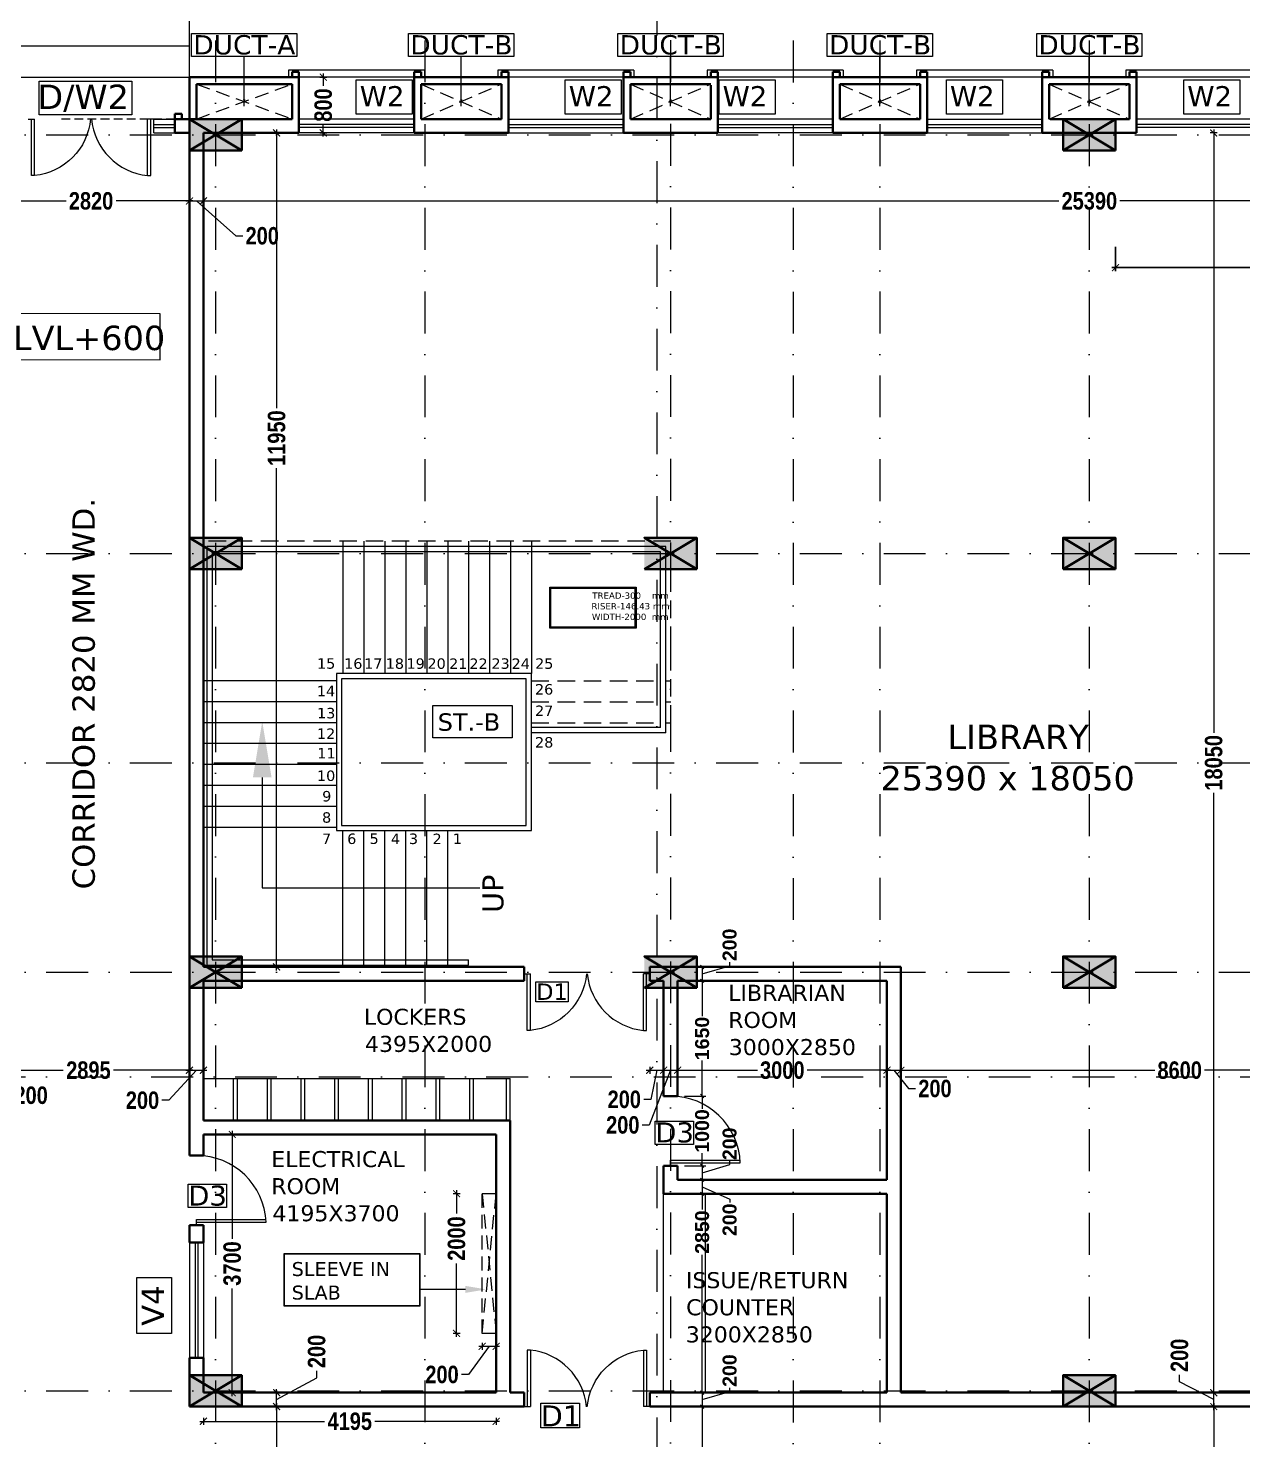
# Model space of a CAD drawing. Header units: millimetres. Extents: x -3092162 to 4513894, y -12317808 to 1849994.
# Drawn here: x -431629 to -414225, y -5832681 to -5812455 of the extents above; entities that cross this region are included whole.
import ezdxf

# ---------------------------------------------------------------- set-up
doc = ezdxf.new("R2010")
doc.units = ezdxf.units.MM
doc.header["$LTSCALE"] = 2
doc.header["$MEASUREMENT"] = 0
doc.header["$PDMODE"] = 34
doc.header["$PDSIZE"] = 500
for name, pattern in [('DASHDOT', [1, 0.5, -0.25, 0, -0.25]), ('DASHED2', [0.375, 0.25, -0.125]), ('HIDDEN', [0.375, 0.25, -0.125])]:
    doc.linetypes.add(name, pattern=pattern)
for name, color, linetype, lineweight, true_color in [('AEROW', 7, 'Continuous', 15, 0x0d0d0d), ('DOT', 7, 'DASHED2', 0, 0x89067c), ('duct text', 7, 'Continuous', 5, 0x30182a), ('partation wall', 7, 'Continuous', 20, 0x525023), ('SITTING', 7, 'Continuous', 13, 0x731e76)]:
    doc.layers.add(name, color=color, linetype=linetype, lineweight=lineweight, true_color=true_color)
for name, color, linetype, lineweight in [('coloumn', 10, 'Continuous', 35), ('D DIM', 250, 'Continuous', 9), ('D1', 10, 'Continuous', 5), ('D3', 10, 'Continuous', 5), ('DOOR', 27, 'Continuous', 5), ('DUCT', 37, 'Continuous', 35), ('DW2', 10, 'Continuous', 9), ('glass', 5, 'Continuous', 15), ('GRID', 251, 'DASHDOT', 5), ('PROJ', 251, 'HIDDEN', 5), ('RAILING', 47, 'Continuous', 13), ('SILL', 74, 'Continuous', 9), ('slab', 7, 'Continuous', 15), ('STAIR', 252, 'Continuous', 9), ('TEXT', 7, 'Continuous', 13), ('VENTI', 162, 'Continuous', 5), ('W2', 162, 'Continuous', 5), ('WAll', 250, 'Continuous', 35)]:
    doc.layers.add(name, color=color, linetype=linetype, lineweight=lineweight)
doc.styles.add('door', font='arial.ttf', dxfattribs={"height": 70})
doc.styles.add('INNER DIM', font='ARIALNB.TTF', dxfattribs={"height": 250})
doc.styles.add('int dim', font='arialbd.ttf', dxfattribs={"height": 200})
doc.styles.add('style2', font='verdana.ttf')
doc.dimstyles.new('DOOR', dxfattribs={"dimtxt": 100, "dimasz": 100, "dimexe": 25, "dimexo": 50, "dimgap": 25, "dimtad": 0, "dimtih": 1, "dimtoh": 1, "dimdec": 0, "dimzin": 3, "dimdsep": 46, "dimtxsty": 'door', "dimblk": 'OBLIQUE', "dimcen": 200, "dimclrd": 256, "dimclre": 256, "dimclrt": 256, "dimadec": 0, "dimazin": 0, "dimtfac": 1, "dimtdec": 0, "dimtofl": 0, "dimtmove": 2, "dimatfit": 3, "dimfxl": 300, "dimfxlon": 1, "dimfrac": 1, "dimtolj": 1, "dimtzin": 0, "dimlwd": -1, "dimlwe": -1, "dimarcsym": 0})
doc.dimstyles.new('external final', dxfattribs={"dimscale": 0, "dimtxt": 250, "dimasz": 100, "dimexe": 50, "dimexo": 50, "dimgap": 50, "dimtad": 0, "dimdec": 0, "dimzin": 0, "dimdsep": 46, "dimtxsty": 'INNER DIM', "dimblk": 'ARCHTICK', "dimcen": 100, "dimdle": 50, "dimclrd": 256, "dimclre": 256, "dimclrt": 256, "dimadec": 0, "dimazin": 0, "dimtfac": 1, "dimtdec": 0, "dimtix": 1, "dimtmove": 1, "dimatfit": 3, "dimfxl": 50, "dimfxlon": 1, "dimtolj": 1, "dimtzin": 0, "dimlwd": -1, "dimlwe": -1, "dimarcsym": 1})

# ---------------------------------------------------------------- blocks, each defined once
blk = doc.blocks.new('_Oblique')
at = {"color": 0, "linetype": 'ByBlock', "lineweight": -2}
blk.add_line((-0.5, -0.5), (0.5, 0.5), dxfattribs=at)
blk = doc.blocks.new('_ArchTick')
at = {"color": 0, "linetype": 'ByBlock', "const_width": 0.15}
blk.add_lwpolyline([(-0.5, -0.5), (0.5, 0.5)], dxfattribs=at)
blk = doc.blocks.new('*D379')
at = {"ltscale": 100, "transparency": 16777216}
for p, q in [((-416050, -5815586), (-416050, -5815936)), ((-404280, -5815586), (-404280, -5815936)), ((-416100, -5815886), (-410595, -5815886)), ((-404230, -5815886), (-409735, -5815886))]:
    blk.add_line(p, q, dxfattribs=at)
at = {"layer": 'Defpoints', "color": 0, "lineweight": 50, "ltscale": 100, "transparency": 16777216}
for p in [(-416050, -5814206), (-404280, -5814206), (-404280, -5815886)]:
    blk.add_point(p, dxfattribs=at)
at = {"ltscale": 100, "transparency": 16777216, "xscale": 100, "yscale": 100, "zscale": 100, "rotation": 180}
blk.add_blockref('_ArchTick', (-416050, -5815886), dxfattribs=at)
at = {"ltscale": 100, "transparency": 16777216, "xscale": 100, "yscale": 100, "zscale": 100}
blk.add_blockref('_ArchTick', (-404280, -5815886), dxfattribs=at)
at = {"lineweight": 50, "ltscale": 100, "transparency": 16777216, "insert": (-410165, -5815886), "char_height": 250, "attachment_point": 5, "style": 'INNER DIM'}
blk.add_mtext('\\A1;11770', dxfattribs=at)

msp = doc.modelspace()

# ---------------------------------------------------------------- hatches: boundary and pattern name
at = {"layer": 'coloumn', "ltscale": 100}
for points in [[(-428569.7, -5814206.2), (-428569.7, -5813756.2), (-429319.7, -5813756.2), (-429319.7, -5814206.2)], [(-416049.7, -5814206.2), (-416049.7, -5813756.2), (-416799.7, -5813756.2), (-416799.7, -5814206.2)], [(-428569.7, -5820206.2), (-428569.7, -5819756.2), (-429319.7, -5819756.2), (-429319.7, -5820206.2)], [(-422049.3, -5820206.2), (-422049.3, -5819756.2), (-422799.3, -5819756.2), (-422799.3, -5820206.2)], [(-416049.7, -5820206.2), (-416049.7, -5819756.2), (-416799.7, -5819756.2), (-416799.7, -5820206.2)], [(-428569.7, -5826206.2), (-428569.7, -5825756.2), (-429319.7, -5825756.2), (-429319.7, -5826206.2)], [(-422049.3, -5826206.2), (-422049.3, -5825756.2), (-422799.3, -5825756.2), (-422799.3, -5826206.2)], [(-416049.7, -5826206.2), (-416049.7, -5825756.2), (-416799.7, -5825756.2), (-416799.7, -5826206.2)], [(-428569.7, -5832206.2), (-428569.7, -5831756.2), (-429319.7, -5831756.2), (-429319.7, -5832206.2)], [(-416049.7, -5832206.2), (-416049.7, -5831756.2), (-416799.7, -5831756.2), (-416799.7, -5832206.2)]]:
    msp.add_hatch(color=256, dxfattribs=at).paths.add_polyline_path(points)

# ---------------------------------------------------------------- linework, layer by layer
at = {"layer": 'AEROW', "ltscale": 100}
for p, q in [((-428275.8, -5823189.4), (-428275.8, -5824771.7)), ((-428275.8, -5824771.7), (-425155.7, -5824771.7)), ((-427961.4, -5830011), (-426016.9, -5830011)), ((-427961.4, -5830768), (-427961.4, -5830011)), ((-427956.4, -5830016), (-426021.9, -5830016)), ((-427956.4, -5830763), (-427956.4, -5830016)), ((-426021.9, -5830016), (-426021.9, -5830763)), ((-426016.9, -5830011), (-426016.9, -5830768)), ((-425364.4, -5830526.5), (-426019.4, -5830526.5)), ((-426016.9, -5830768), (-427961.4, -5830768)), ((-426021.9, -5830763), (-427956.4, -5830763))]:
    msp.add_line(p, q, dxfattribs=at)
at = {"layer": 'AEROW', "lineweight": 35, "ltscale": 100}
msp.add_solid([(-428409.1, -5823189.4), (-428275.8, -5822389.4), (-428142.4, -5823189.4)], dxfattribs=at)
at = {"layer": 'AEROW', "ltscale": 100}
msp.add_solid([(-425364.4, -5830476.5), (-425064.4, -5830526.5), (-425364.4, -5830576.5)], dxfattribs=at)
at = {"layer": 'coloumn', "ltscale": 100}
for p, q in [((-429319.7, -5814206.2), (-429319.7, -5813756.2)), ((-429319.7, -5813756.2), (-428569.7, -5813756.2)), ((-428569.7, -5813756.2), (-428569.7, -5814206.2)), ((-416799.7, -5814206.2), (-416799.7, -5813756.2)), ((-416799.7, -5813756.2), (-416049.7, -5813756.2)), ((-416049.7, -5813756.2), (-416049.7, -5814206.2)), ((-428569.7, -5814206.2), (-429319.7, -5814206.2)), ((-416049.7, -5814206.2), (-416799.7, -5814206.2)), ((-429319.7, -5820206.2), (-429319.7, -5819756.2)), ((-429319.7, -5819756.2), (-428569.7, -5819756.2)), ((-428569.7, -5819756.2), (-428569.7, -5820206.2)), ((-422049.3, -5819756.2), (-422049.3, -5820206.2)), ((-416799.7, -5820206.2), (-416799.7, -5819756.2)), ((-416799.7, -5819756.2), (-416049.7, -5819756.2)), ((-416049.7, -5819756.2), (-416049.7, -5820206.2)), ((-428569.7, -5820206.2), (-429319.7, -5820206.2)), ((-422049.3, -5820206.2), (-422799.3, -5820206.2)), ((-416049.7, -5820206.2), (-416799.7, -5820206.2)), ((-429319.7, -5826206.2), (-429319.7, -5825756.2)), ((-429319.7, -5825756.2), (-428569.7, -5825756.2)), ((-428569.7, -5825756.2), (-428569.7, -5826206.2)), ((-422049.3, -5825756.2), (-422049.3, -5826206.2)), ((-416799.7, -5826206.2), (-416799.7, -5825756.2)), ((-416799.7, -5825756.2), (-416049.7, -5825756.2)), ((-416049.7, -5825756.2), (-416049.7, -5826206.2)), ((-428569.7, -5826206.2), (-429319.7, -5826206.2)), ((-422049.3, -5826206.2), (-422799.3, -5826206.2)), ((-416049.7, -5826206.2), (-416799.7, -5826206.2)), ((-429319.7, -5832206.2), (-429319.7, -5831756.2)), ((-429319.7, -5831756.2), (-428569.7, -5831756.2)), ((-428569.7, -5831756.2), (-428569.7, -5832206.2)), ((-416799.7, -5832206.2), (-416799.7, -5831756.2)), ((-416799.7, -5831756.2), (-416049.7, -5831756.2)), ((-416049.7, -5831756.2), (-416049.7, -5832206.2)), ((-428569.7, -5832206.2), (-429319.7, -5832206.2)), ((-416049.7, -5832206.2), (-416799.7, -5832206.2))]:
    msp.add_line(p, q, dxfattribs=at)
for points in [[(-428569.7, -5814206.2), (-429319.7, -5813756.2), (-428569.7, -5813756.2), (-429319.7, -5814206.2)], [(-416049.7, -5814206.2), (-416799.7, -5813756.2), (-416049.7, -5813756.2), (-416799.7, -5814206.2)], [(-428569.7, -5820206.2), (-429319.7, -5819756.2), (-428569.7, -5819756.2), (-429319.7, -5820206.2)], [(-422049.3, -5820206.2), (-422799.3, -5819756.2), (-422049.3, -5819756.2), (-422799.3, -5820206.2)], [(-416049.7, -5820206.2), (-416799.7, -5819756.2), (-416049.7, -5819756.2), (-416799.7, -5820206.2)], [(-428569.7, -5826206.2), (-429319.7, -5825756.2), (-428569.7, -5825756.2), (-429319.7, -5826206.2)], [(-422049.3, -5826206.2), (-422799.3, -5825756.2), (-422049.3, -5825756.2), (-422799.3, -5826206.2)], [(-416049.7, -5826206.2), (-416799.7, -5825756.2), (-416049.7, -5825756.2), (-416799.7, -5826206.2)], [(-428569.7, -5832206.2), (-429319.7, -5831756.2), (-428569.7, -5831756.2), (-429319.7, -5832206.2)], [(-416049.7, -5832206.2), (-416799.7, -5831756.2), (-416049.7, -5831756.2), (-416799.7, -5832206.2)]]:
    msp.add_lwpolyline(points, dxfattribs=at)
at = {"layer": 'D DIM', "ltscale": 100}
for p, q in [((-427401.7, -5813106.2), (-427401.7, -5813280.2)), ((-427451.7, -5813156.2), (-427351.7, -5813156.2)), ((-428069.3, -5813906.2), (-428069.3, -5817898.6)), ((-427401.7, -5814006.2), (-427401.7, -5813832.2)), ((-414641.8, -5813906.2), (-414641.8, -5822551.3)), ((-428069.3, -5813956.2), (-428119.3, -5813956.2)), ((-427451.7, -5813956.2), (-427351.7, -5813956.2)), ((-414591.8, -5813956.2), (-414691.8, -5813956.2)), ((-432188.9, -5814930.4), (-431086.9, -5814930.4)), ((-429268.9, -5814930.4), (-430370.9, -5814930.4)), ((-429368.9, -5814930.4), (-429068.9, -5814930.4)), ((-429318.9, -5814880.4), (-429318.9, -5814980.4)), ((-429318.9, -5814880.4), (-429318.9, -5814980.4)), ((-429218.9, -5814930.4), (-428654.4, -5815430.8)), ((-429168.9, -5814930.4), (-416861.5, -5814930.4)), ((-429118.9, -5814880.4), (-429118.9, -5814980.4)), ((-429118.9, -5814880.4), (-429118.9, -5814980.4)), ((-403678.9, -5814930.4), (-415986.3, -5814930.4)), ((-428654.4, -5815430.8), (-428554.4, -5815430.8)), ((-428069.3, -5825956.2), (-428069.3, -5818758.4)), ((-414641.8, -5832056.2), (-414641.8, -5823411.1)), ((-421577.9, -5825888), (-421577.9, -5825838)), ((-428119.3, -5825906.2), (-428019.3, -5825906.2)), ((-422052.5, -5825906.2), (-421921.8, -5825906.2)), ((-421971.8, -5826006.2), (-421577.9, -5825888)), ((-421971.8, -5825906.2), (-421971.8, -5826106.2)), ((-422052.5, -5826106.2), (-421921.8, -5826106.2)), ((-422052.5, -5826106.2), (-421921.8, -5826106.2)), ((-421971.8, -5826106.2), (-421971.8, -5826613.4)), ((-421971.8, -5827756.2), (-421971.8, -5827249)), ((-432264.3, -5827386.2), (-431127.2, -5827386.2)), ((-429268.9, -5827386.2), (-430406, -5827386.2)), ((-429218.9, -5827386.2), (-429613.5, -5827817.2)), ((-429368.9, -5827386.2), (-429068.9, -5827386.2)), ((-429318.9, -5827336.2), (-429318.9, -5827436.2)), ((-429318.9, -5827336.2), (-429318.9, -5827436.2)), ((-429118.9, -5827336.2), (-429118.9, -5827436.2)), ((-422773.9, -5827386.2), (-422473.9, -5827386.2)), ((-422423.9, -5827386.2), (-422730.8, -5828171.2)), ((-422723.9, -5827336.2), (-422723.9, -5827436.2)), ((-422623.9, -5827386.2), (-422709.8, -5827804.7)), ((-422573.9, -5827386.2), (-422273.9, -5827386.2)), ((-422523.9, -5827336.2), (-422523.9, -5827436.2)), ((-422523.9, -5827336.2), (-422523.9, -5827436.2)), ((-422373.9, -5827386.2), (-421180.1, -5827386.2)), ((-422323.9, -5827336.2), (-422323.9, -5827436.2)), ((-422323.9, -5827336.2), (-422323.9, -5827436.2)), ((-419273.9, -5827386.2), (-420467.7, -5827386.2)), ((-419373.9, -5827386.2), (-419073.9, -5827386.2)), ((-419323.9, -5827336.2), (-419323.9, -5827436.2)), ((-419323.9, -5827336.2), (-419323.9, -5827436.2)), ((-419223.9, -5827386.2), (-419014.2, -5827649.3)), ((-419173.9, -5827386.2), (-415485.3, -5827386.2)), ((-419123.9, -5827336.2), (-419123.9, -5827436.2)), ((-419123.9, -5827336.2), (-419123.9, -5827436.2)), ((-410473.9, -5827386.2), (-414773.9, -5827386.2)), ((-419014.2, -5827649.3), (-418914.2, -5827649.3)), ((-429613.5, -5827817.2), (-429713.5, -5827817.2)), ((-422709.8, -5827804.7), (-422809.8, -5827804.7)), ((-422223.9, -5827756.2), (-421921.8, -5827756.2)), ((-422223.9, -5827756.2), (-421921.8, -5827756.2)), ((-421971.8, -5827756.2), (-421971.8, -5827938.4)), ((-428705.9, -5828256.2), (-428705.9, -5829800)), ((-422730.8, -5828171.2), (-422830.8, -5828171.2)), ((-428655.9, -5828306.2), (-428755.9, -5828306.2)), ((-421971.8, -5828756.2), (-421971.8, -5828574)), ((-421577.9, -5828738), (-421577.9, -5828688)), ((-422223.9, -5828756.2), (-421921.8, -5828756.2)), ((-422223.9, -5828756.2), (-421921.8, -5828756.2)), ((-421971.8, -5828856.2), (-421577.9, -5828738)), ((-421971.8, -5828756.2), (-421971.8, -5828956.2)), ((-422223.9, -5828956.2), (-421921.8, -5828956.2)), ((-422223.9, -5828956.2), (-421921.8, -5828956.2)), ((-421971.8, -5828956.2), (-421971.8, -5829156.2)), ((-421971.8, -5829056.2), (-421577.9, -5829231.3)), ((-425441.4, -5829156.2), (-425541.4, -5829156.2)), ((-425491.4, -5829106.2), (-425491.4, -5829440.2)), ((-422423.9, -5829156.2), (-421921.8, -5829156.2)), ((-422423.9, -5829156.2), (-421921.8, -5829156.2)), ((-421971.8, -5829156.2), (-421971.8, -5829380.6)), ((-421577.9, -5829231.3), (-421577.9, -5829281.3)), ((-421971.8, -5832006.2), (-421971.8, -5830031.4)), ((-425491.4, -5831206.2), (-425491.4, -5830156.2)), ((-428705.9, -5832056.2), (-428705.9, -5830512.4)), ((-425441.4, -5831156.2), (-425541.4, -5831156.2)), ((-425123.9, -5831291.5), (-425123.9, -5831391.5)), ((-424924.3, -5831291.5), (-424924.3, -5831391.5)), ((-425024.1, -5831341.5), (-425321.5, -5831747)), ((-425173.9, -5831341.5), (-424874.3, -5831341.5)), ((-427495.5, -5831794.8), (-427495.5, -5831694.8)), ((-428069.3, -5832106.2), (-427495.5, -5831794.8)), ((-425321.5, -5831747), (-425421.5, -5831747)), ((-415131.3, -5831849.9), (-415131.3, -5831749.9)), ((-414641.8, -5832106.2), (-415131.3, -5831849.9)), ((-428655.9, -5832006.2), (-428755.9, -5832006.2)), ((-428119.3, -5832006.2), (-428019.3, -5832006.2)), ((-428069.3, -5832256.2), (-428069.3, -5831956.2)), ((-422423.9, -5832006.2), (-421921.8, -5832006.2)), ((-422423.9, -5832006.2), (-421921.8, -5832006.2)), ((-421971.8, -5832106.2), (-421577.9, -5831988)), ((-421971.8, -5832006.2), (-421971.8, -5832206.2)), ((-421577.9, -5831988), (-421577.9, -5831938)), ((-414591.8, -5832006.2), (-414691.8, -5832006.2)), ((-414591.8, -5832006.2), (-414691.8, -5832006.2)), ((-414641.8, -5832256.2), (-414641.8, -5831956.2)), ((-428119.3, -5832206.2), (-428019.3, -5832206.2)), ((-428119.3, -5832206.2), (-428019.3, -5832206.2)), ((-428069.3, -5832156.2), (-428069.3, -5833248.2)), ((-422623.9, -5832206.2), (-421921.8, -5832206.2)), ((-422623.9, -5832206.2), (-421921.8, -5832206.2)), ((-421971.8, -5832206.2), (-421971.8, -5833355.8)), ((-414591.8, -5832206.2), (-414691.8, -5832206.2)), ((-414591.8, -5832206.2), (-414691.8, -5832206.2)), ((-414641.8, -5832156.2), (-414641.8, -5833248.2)), ((-429169.3, -5832417.1), (-427383.4, -5832417.1)), ((-429119.3, -5832367.1), (-429119.3, -5832467.1)), ((-424874.3, -5832417.1), (-426660.3, -5832417.1)), ((-424924.3, -5832367.1), (-424924.3, -5832467.1))]:
    msp.add_line(p, q, dxfattribs=at)
at = {"layer": 'D DIM', "color": 1, "ltscale": 100}
for p, q in [((-424356, -5826118.1), (-423890.8, -5826118.1)), ((-424356, -5826404.4), (-424356, -5826118.1)), ((-423890.8, -5826118.1), (-423890.8, -5826404.4)), ((-423890.8, -5826404.4), (-424356, -5826404.4)), ((-422646.6, -5828114.6), (-422095, -5828114.6)), ((-422646.6, -5828448.1), (-422646.6, -5828114.6)), ((-422095, -5828114.6), (-422095, -5828448.1)), ((-422095, -5828448.1), (-422646.6, -5828448.1)), ((-429339.3, -5829019.9), (-428787.7, -5829019.9)), ((-429339.3, -5829353.4), (-429339.3, -5829019.9)), ((-428787.7, -5829019.9), (-428787.7, -5829353.4)), ((-428787.7, -5829353.4), (-429339.3, -5829353.4))]:
    msp.add_line(p, q, dxfattribs=at)
at = {"layer": 'D1'}
for p, q in [((-424282.1, -5832156.4), (-423731.5, -5832156.4)), ((-424282.1, -5832510.4), (-424282.1, -5832156.4)), ((-423731.5, -5832156.4), (-423731.5, -5832510.4)), ((-423731.5, -5832510.4), (-424282.1, -5832510.4))]:
    msp.add_line(p, q, dxfattribs=at)
at = {"layer": 'DOOR', "color": 252, "ltscale": 200}
for p, q in [((-431629.3, -5813756.2), (-431539.3, -5813756.2)), ((-431584.3, -5814566.2), (-431584.3, -5813756.2)), ((-431539.3, -5814566.2), (-431539.3, -5813756.2)), ((-429919.3, -5814566.2), (-429919.3, -5813756.2)), ((-429829.3, -5813756.2), (-429919.3, -5813756.2)), ((-429874.3, -5814566.2), (-429874.3, -5813756.2)), ((-431539.3, -5814566.2), (-431584.3, -5814566.2)), ((-429919.3, -5814566.2), (-429874.3, -5814566.2)), ((-424524.3, -5826006.2), (-424434.3, -5826006.2)), ((-424479.3, -5826816.2), (-424479.3, -5826006.2)), ((-424434.3, -5826816.2), (-424434.3, -5826006.2)), ((-422814.3, -5826816.2), (-422814.3, -5826006.2)), ((-422724.3, -5826006.2), (-422814.3, -5826006.2)), ((-422769.3, -5826816.2), (-422769.3, -5826006.2)), ((-424434.3, -5826816.2), (-424479.3, -5826816.2)), ((-422814.3, -5826816.2), (-422769.3, -5826816.2)), ((-424479.3, -5831396.2), (-424479.3, -5832206.2)), ((-424434.3, -5831396.2), (-424479.3, -5831396.2)), ((-424434.3, -5831396.2), (-424434.3, -5832206.2)), ((-422814.3, -5831396.2), (-422814.3, -5832206.2)), ((-422814.3, -5831396.2), (-422769.3, -5831396.2)), ((-422769.3, -5831396.2), (-422769.3, -5832206.2)), ((-424524.3, -5832206.2), (-424434.3, -5832206.2)), ((-422724.3, -5832206.2), (-422814.3, -5832206.2))]:
    msp.add_line(p, q, dxfattribs=at)
at = {"layer": 'DOOR', "ltscale": 0.1}
for p, q in [((-422424.3, -5828672.9), (-421427.8, -5828672.9)), ((-422424.3, -5828756.2), (-422424.3, -5828672.9)), ((-422424.3, -5828714.5), (-421425.2, -5828714.5)), ((-429219.3, -5829522.9), (-428222.8, -5829522.9)), ((-429219.3, -5829606.2), (-429219.3, -5829522.9)), ((-429219.3, -5829564.5), (-428220.2, -5829564.5))]:
    msp.add_line(p, q, dxfattribs=at)
for centre in [(-422424.3, -5828756.2), (-429219.3, -5829606.2)]:
    msp.add_arc(centre, 1000, 2.38802, 90, dxfattribs=at)
at = {"layer": 'DOOR', "color": 252, "ltscale": 200, "extrusion": (0, 0, -1)}
for centre, start_param, end_param in [((-431632, -5813669.6), 1.2893849, 2.6618696), ((-424527, -5825919.6), 1.2893849, 2.6618696), ((-422721.7, -5832292.8), 4.4309775, 5.8034622)]:
    msp.add_ellipse(centre, major_axis=(331.6, 838.1), ratio=1, start_param=start_param, end_param=end_param, dxfattribs=at)
at = {"layer": 'DOOR', "color": 252, "ltscale": 200}
for centre, start_param, end_param in [((-429826.7, -5813669.6), 1.2893849, 2.6618696), ((-422721.7, -5825919.6), 1.2893849, 2.6618696), ((-424527, -5832292.8), 4.4309775, 5.8034622)]:
    msp.add_ellipse(centre, major_axis=(-331.6, 838.1), ratio=1, start_param=start_param, end_param=end_param, dxfattribs=at)
at = {"layer": 'DOT', "ltscale": 400}
for p, q in [((-429219.3, -5813756.2), (-427849.3, -5813256.2)), ((-429219.3, -5813256.2), (-427849.3, -5813756.2)), ((-425999.3, -5813756.2), (-424849.3, -5813256.2)), ((-425999.3, -5813256.2), (-424849.3, -5813756.2)), ((-422999.3, -5813756.2), (-421849.3, -5813256.2)), ((-422999.3, -5813256.2), (-421849.3, -5813756.2)), ((-419999.3, -5813756.2), (-418849.3, -5813256.2)), ((-419999.3, -5813256.2), (-418849.3, -5813756.2)), ((-416999.3, -5813756.2), (-415849.3, -5813256.2)), ((-416999.3, -5813256.2), (-415849.3, -5813756.2)), ((-425124.3, -5831156.2), (-425124.3, -5829156.2)), ((-424924.3, -5829156.2), (-425124.3, -5829156.2)), ((-425124.3, -5829156.2), (-424924.3, -5831156.2)), ((-425124.3, -5831156.2), (-424924.3, -5829156.2)), ((-424924.3, -5831156.2), (-425124.3, -5831156.2))]:
    msp.add_line(p, q, dxfattribs=at)
at = {"layer": 'DUCT', "ltscale": 100}
for p, q in [((-427849.3, -5813156.2), (-427849.3, -5813081.2)), ((-427849.3, -5813081.2), (-427749.3, -5813081.2)), ((-427749.3, -5813081.2), (-427749.3, -5813156.2)), ((-426099.3, -5813156.2), (-426099.3, -5813081.2)), ((-426099.3, -5813081.2), (-425999.3, -5813081.2)), ((-425999.3, -5813081.2), (-425999.3, -5813156.2)), ((-424849.3, -5813156.2), (-424849.3, -5813081.2)), ((-424849.3, -5813081.2), (-424749.3, -5813081.2)), ((-424749.3, -5813081.2), (-424749.3, -5813156.2)), ((-423099.3, -5813156.2), (-423099.3, -5813081.2)), ((-423099.3, -5813081.2), (-422999.3, -5813081.2)), ((-422999.3, -5813081.2), (-422999.3, -5813156.2)), ((-421849.3, -5813156.2), (-421849.3, -5813081.2)), ((-421849.3, -5813081.2), (-421749.3, -5813081.2)), ((-421749.3, -5813081.2), (-421749.3, -5813156.2)), ((-420099.3, -5813156.2), (-420099.3, -5813081.2)), ((-420099.3, -5813081.2), (-419999.3, -5813081.2)), ((-419999.3, -5813081.2), (-419999.3, -5813156.2)), ((-418849.3, -5813156.2), (-418849.3, -5813081.2)), ((-418849.3, -5813081.2), (-418749.3, -5813081.2)), ((-418749.3, -5813081.2), (-418749.3, -5813156.2)), ((-417099.3, -5813156.2), (-417099.3, -5813081.2)), ((-417099.3, -5813081.2), (-416999.3, -5813081.2)), ((-416999.3, -5813081.2), (-416999.3, -5813156.2)), ((-415849.3, -5813156.2), (-415849.3, -5813081.2)), ((-415849.3, -5813081.2), (-415749.3, -5813081.2)), ((-415749.3, -5813081.2), (-415749.3, -5813156.2)), ((-429319.3, -5813756.2), (-429319.3, -5813156.2)), ((-429319.3, -5813156.2), (-427749.3, -5813156.2)), ((-429219.3, -5813256.2), (-427849.3, -5813256.2)), ((-429219.3, -5813256.2), (-429219.3, -5813756.2)), ((-427849.3, -5813256.2), (-427849.3, -5813756.2)), ((-427749.3, -5813156.2), (-427749.3, -5813956.2)), ((-426099.3, -5813156.2), (-424749.3, -5813156.2)), ((-426099.3, -5813956.2), (-426099.3, -5813156.2)), ((-425999.3, -5813256.2), (-424849.3, -5813256.2)), ((-425999.3, -5813756.2), (-425999.3, -5813256.2)), ((-424849.3, -5813756.2), (-424849.3, -5813256.2)), ((-424749.3, -5813956.2), (-424749.3, -5813156.2)), ((-423099.3, -5813156.2), (-421749.3, -5813156.2)), ((-423099.3, -5813956.2), (-423099.3, -5813156.2)), ((-422999.3, -5813256.2), (-421849.3, -5813256.2)), ((-422999.3, -5813756.2), (-422999.3, -5813256.2)), ((-421849.3, -5813756.2), (-421849.3, -5813271.2)), ((-421749.3, -5813956.2), (-421749.3, -5813156.2)), ((-420099.3, -5813156.2), (-418749.3, -5813156.2)), ((-420099.3, -5813956.2), (-420099.3, -5813156.2)), ((-419999.3, -5813256.2), (-418849.3, -5813256.2)), ((-419999.3, -5813756.2), (-419999.3, -5813256.2)), ((-418849.3, -5813756.2), (-418849.3, -5813256.2)), ((-418749.3, -5813956.2), (-418749.3, -5813156.2)), ((-417099.3, -5813956.2), (-417099.3, -5813156.2)), ((-417099.3, -5813156.2), (-415749.3, -5813156.2)), ((-416999.3, -5813256.2), (-415849.3, -5813256.2)), ((-416999.3, -5813756.2), (-416999.3, -5813256.2)), ((-415849.3, -5813756.2), (-415849.3, -5813256.2)), ((-415749.3, -5813956.2), (-415749.3, -5813156.2)), ((-429529.3, -5813756.2), (-429529.3, -5813681.2)), ((-429529.3, -5813681.2), (-429429.3, -5813681.2)), ((-429429.3, -5813681.2), (-429429.3, -5813756.2)), ((-429529.3, -5813756.2), (-429319.3, -5813756.2)), ((-429529.3, -5813756.2), (-429529.3, -5813956.2)), ((-429219.3, -5813756.2), (-427849.3, -5813756.2)), ((-425999.3, -5813756.2), (-424849.3, -5813756.2)), ((-422999.3, -5813756.2), (-421849.3, -5813756.2)), ((-419999.3, -5813756.2), (-418849.3, -5813756.2)), ((-416984.3, -5813756.2), (-415849.3, -5813756.2)), ((-429529.3, -5813956.2), (-429319.3, -5813956.2)), ((-429119.3, -5813956.2), (-427749.3, -5813956.2)), ((-426099.3, -5813956.2), (-424749.3, -5813956.2)), ((-423099.3, -5813956.2), (-421749.3, -5813956.2)), ((-420099.3, -5813956.2), (-418749.3, -5813956.2)), ((-417099.3, -5813956.2), (-415749.3, -5813956.2))]:
    msp.add_line(p, q, dxfattribs=at)
at = {"layer": 'duct text', "ltscale": 0.1}
for points in [[(-429288.5, -5812530.8), (-427780.1, -5812530.8), (-427780.1, -5812859.9), (-429288.5, -5812859.9)], [(-426178.5, -5812530.8), (-424670.1, -5812530.8), (-424670.1, -5812859.9), (-426178.5, -5812859.9)], [(-423178.5, -5812530.8), (-421670.1, -5812530.8), (-421670.1, -5812859.9), (-423178.5, -5812859.9)], [(-420178.5, -5812530.8), (-418670.1, -5812530.8), (-418670.1, -5812859.9), (-420178.5, -5812859.9)], [(-417178.5, -5812530.8), (-415670.1, -5812530.8), (-415670.1, -5812859.9), (-417178.5, -5812859.9)]]:
    msp.add_lwpolyline(points, close=True, dxfattribs=at)
at = {"layer": 'DW2'}
for p, q in [((-431473.3, -5813214.5), (-430143.5, -5813214.5)), ((-431473.3, -5813697.1), (-431473.3, -5813214.5)), ((-430143.5, -5813214.5), (-430143.5, -5813697.1)), ((-430143.5, -5813697.1), (-431473.3, -5813697.1))]:
    msp.add_line(p, q, dxfattribs=at)
at = {"layer": 'glass', "ltscale": 100}
for p, q in [((-429829.3, -5813836.2), (-429529.3, -5813836.2)), ((-429829.3, -5813836.2), (-429529.3, -5813836.2)), ((-429829.3, -5813876.2), (-429529.3, -5813876.2)), ((-429829.3, -5813876.2), (-429529.3, -5813876.2)), ((-426099.3, -5813836.2), (-427749.3, -5813836.2)), ((-426099.3, -5813876.2), (-427749.3, -5813876.2)), ((-424749.3, -5813836.2), (-423099.3, -5813836.2)), ((-424749.3, -5813876.2), (-423099.3, -5813876.2)), ((-421749.3, -5813836.2), (-420099.3, -5813836.2)), ((-421749.3, -5813876.2), (-420099.3, -5813876.2)), ((-418749.3, -5813836.2), (-417099.3, -5813836.2)), ((-418749.3, -5813876.2), (-417099.3, -5813876.2)), ((-414099.3, -5813836.2), (-415749.3, -5813836.2)), ((-414099.3, -5813876.2), (-415749.3, -5813876.2)), ((-429239.3, -5829856.2), (-429239.3, -5831506.2)), ((-429199.3, -5829856.2), (-429199.3, -5831506.2))]:
    msp.add_line(p, q, dxfattribs=at)
at = {"layer": 'GRID', "color": 5, "ltscale": 600}
for p, q in [((-428944.7, -5807829.3), (-428944.7, -5892623.2)), ((-425944.3, -5807829.3), (-425944.3, -5892623.2)), ((-422424.3, -5807824.4), (-422424.3, -5892623.2)), ((-420667, -5807830.3), (-420667, -5892622.2)), ((-419424.3, -5807829.3), (-419424.3, -5892623.2)), ((-416424.3, -5807829.3), (-416424.3, -5892623.2)), ((-422619.7, -5810760), (-422619.7, -5889692.4))]:
    msp.add_line(p, q, dxfattribs=at)
at = {"layer": 'GRID', "color": 6, "ltscale": 600}
for p, q in [((-460174.2, -5813981.2), (-367334.7, -5813981.2)), ((-460174.2, -5819981.2), (-367334.7, -5819981.2)), ((-460174.2, -5822981.2), (-367334.7, -5822981.2)), ((-460173.2, -5825981.2), (-367333.7, -5825981.2)), ((-461068.5, -5827481.2), (-366441.1, -5827481.2)), ((-460174.2, -5831981.2), (-367334.7, -5831981.2))]:
    msp.add_line(p, q, dxfattribs=at)
at = {"layer": 'partation wall', "ltscale": 100}
for p, q in [((-429119.3, -5827506.2), (-424724.3, -5827506.2)), ((-428686, -5828106.2), (-428686, -5827506.2)), ((-428636, -5827506.2), (-428636, -5828106.2)), ((-428202.7, -5828106.2), (-428202.7, -5827506.2)), ((-428152.7, -5827506.2), (-428152.7, -5828106.2)), ((-427719.3, -5828106.2), (-427719.3, -5827506.2)), ((-427669.3, -5827506.2), (-427669.3, -5828106.2)), ((-427236, -5828106.2), (-427236, -5827506.2)), ((-427186, -5827506.2), (-427186, -5828106.2)), ((-426752.7, -5828106.2), (-426752.7, -5827506.2)), ((-426702.7, -5827506.2), (-426702.7, -5828106.2)), ((-426269.3, -5828106.2), (-426269.3, -5827506.2)), ((-426219.3, -5827506.2), (-426219.3, -5828106.2)), ((-425786, -5828106.2), (-425786, -5827506.2)), ((-425736, -5827506.2), (-425736, -5828106.2)), ((-425302.7, -5828106.2), (-425302.7, -5827506.2)), ((-425252.7, -5827506.2), (-425252.7, -5828106.2)), ((-424774.3, -5828106.2), (-424774.3, -5827506.2)), ((-424724.3, -5828106.2), (-424724.3, -5827506.2)), ((-424724.3, -5830006.2), (-424724.3, -5830606.2))]:
    msp.add_line(p, q, dxfattribs=at)
at = {"layer": 'PROJ', "ltscale": 250}
for p, q in [((-426099.3, -5813156.2), (-427749.3, -5813156.2)), ((-423099.3, -5813156.2), (-424749.3, -5813156.2)), ((-420099.3, -5813156.2), (-421749.3, -5813156.2)), ((-417099.3, -5813156.2), (-418749.3, -5813156.2)), ((-414099.3, -5813156.2), (-415749.3, -5813156.2)), ((-429529.3, -5813756.2), (-431179.3, -5813756.2))]:
    msp.add_line(p, q, dxfattribs=at)
at = {"layer": 'RAILING', "ltscale": 100}
for p, q in [((-422493.8, -5819881.2), (-429068.8, -5819881.2)), ((-429068.8, -5819881.2), (-429068.8, -5825881.2)), ((-422568.8, -5819956.2), (-428993.8, -5819956.2)), ((-428993.8, -5819956.2), (-428993.8, -5825806.2)), ((-422568.8, -5822475.6), (-422568.8, -5819956.2)), ((-422493.8, -5822550.6), (-422493.8, -5819881.2)), ((-424418.8, -5821703.2), (-427213.8, -5821703.2)), ((-427213.8, -5821703.2), (-427213.8, -5823953.2)), ((-424493.8, -5821778.2), (-427138.8, -5821778.2)), ((-427138.8, -5821778.2), (-427138.8, -5823878.2)), ((-424493.8, -5823878.2), (-424493.8, -5821778.2)), ((-424418.8, -5823953.2), (-424418.8, -5821703.2)), ((-422568.8, -5822475.6), (-424418.8, -5822475.6)), ((-422493.8, -5822550.6), (-424418.8, -5822550.6)), ((-427213.8, -5823953.2), (-424418.8, -5823953.2)), ((-427138.8, -5823878.2), (-424493.8, -5823878.2)), ((-428993.8, -5825806.2), (-425318.8, -5825806.2)), ((-425318.8, -5825881.2), (-425318.8, -5825806.2)), ((-429068.8, -5825881.2), (-425318.8, -5825881.2))]:
    msp.add_line(p, q, dxfattribs=at)
at = {"layer": 'RAILING', "color": 1, "ltscale": 100}
for p, q in [((-425831.4, -5822161.3), (-424693.9, -5822161.3)), ((-425831.4, -5822624.3), (-425831.4, -5822161.3)), ((-424693.9, -5822161.3), (-424693.9, -5822624.3)), ((-424693.9, -5822624.3), (-425831.4, -5822624.3))]:
    msp.add_line(p, q, dxfattribs=at)
at = {"layer": 'SILL', "ltscale": 100}
for p, q in [((-425949.3, -5813056.2), (-427898.9, -5813056.2)), ((-427898.9, -5813056.2), (-427898.9, -5813156.2)), ((-425949.3, -5813056.2), (-425949.3, -5813156.2)), ((-422949.3, -5813056.2), (-424898.9, -5813056.2)), ((-424898.9, -5813056.2), (-424898.9, -5813156.2)), ((-422949.3, -5813056.2), (-422949.3, -5813156.2)), ((-419949.3, -5813056.2), (-421898.9, -5813056.2)), ((-421898.9, -5813056.2), (-421898.9, -5813156.2)), ((-419949.3, -5813056.2), (-419949.3, -5813156.2)), ((-416949.3, -5813056.2), (-418898.9, -5813056.2)), ((-418898.9, -5813056.2), (-418898.9, -5813156.2)), ((-416949.3, -5813056.2), (-416949.3, -5813156.2)), ((-413949.3, -5813056.2), (-415898.9, -5813056.2)), ((-415898.9, -5813056.2), (-415898.9, -5813156.2)), ((-426099.3, -5813156.2), (-427749.3, -5813156.2)), ((-423099.3, -5813156.2), (-424749.3, -5813156.2)), ((-420099.3, -5813156.2), (-421749.3, -5813156.2)), ((-417099.3, -5813156.2), (-418749.3, -5813156.2)), ((-414099.3, -5813156.2), (-415749.3, -5813156.2)), ((-429829.3, -5813756.2), (-429529.3, -5813756.2)), ((-429829.3, -5813956.2), (-429829.3, -5813756.2)), ((-429829.3, -5813756.2), (-429529.3, -5813756.2)), ((-426099.3, -5813756.2), (-427749.3, -5813756.2)), ((-424749.3, -5813756.2), (-423099.3, -5813756.2)), ((-420099.3, -5813756.2), (-421749.3, -5813756.2)), ((-418749.3, -5813756.2), (-417099.3, -5813756.2)), ((-414099.3, -5813756.2), (-415749.3, -5813756.2)), ((-429829.3, -5813956.2), (-429529.3, -5813956.2)), ((-429829.3, -5813956.2), (-429529.3, -5813956.2)), ((-426099.3, -5813956.2), (-427749.3, -5813956.2)), ((-424749.3, -5813956.2), (-423099.3, -5813956.2)), ((-420099.3, -5813956.2), (-421749.3, -5813956.2)), ((-418749.3, -5813956.2), (-417099.3, -5813956.2)), ((-429319.3, -5829856.2), (-429319.3, -5831506.2)), ((-429119.3, -5829856.2), (-429119.3, -5831506.2))]:
    msp.add_line(p, q, dxfattribs=at)
at = {"layer": 'SITTING', "ltscale": 0.1}
for p, q in [((-422524.3, -5832006.2), (-422524.3, -5829156.2)), ((-421924.3, -5832006.2), (-421924.3, -5829156.2))]:
    msp.add_line(p, q, dxfattribs=at)
at = {"layer": 'slab', "lineweight": 13}
for p, q in [((-424153.7, -5820462.6), (-422919.6, -5820462.6)), ((-424153.7, -5821050.7), (-424153.7, -5820462.6)), ((-424138.7, -5820477.6), (-422934.6, -5820477.6)), ((-424138.7, -5821035.7), (-424138.7, -5820477.6)), ((-422934.6, -5820477.6), (-422934.6, -5821035.7)), ((-422919.6, -5820462.6), (-422919.6, -5821050.7)), ((-422919.6, -5821050.7), (-424153.7, -5821050.7)), ((-422934.6, -5821035.7), (-424138.7, -5821035.7))]:
    msp.add_line(p, q, dxfattribs=at)
at = {"layer": 'STAIR', "ltscale": 100}
for p, q in [((-429319.3, -5813156.2), (-429319.3, -5811806.2)), ((-432139.3, -5812706.2), (-429319.3, -5812706.2)), ((-432139.3, -5813156.2), (-429319.3, -5813156.2)), ((-427118.8, -5819806.2), (-427118.8, -5821703.2)), ((-426818.8, -5819806.2), (-426818.8, -5821703.2)), ((-426518.8, -5819806.2), (-426518.8, -5821703.2)), ((-426218.8, -5819806.2), (-426218.8, -5821703.2)), ((-425918.8, -5819806.2), (-425918.8, -5821703.2)), ((-425618.8, -5819806.2), (-425618.8, -5821703.2)), ((-425318.8, -5819806.2), (-425318.8, -5821703.2)), ((-425018.8, -5819806.2), (-425018.8, -5821703.2)), ((-424718.8, -5819806.2), (-424718.8, -5821703.2)), ((-424418.8, -5819806.2), (-424418.8, -5821703.2)), ((-427213.8, -5821806.4), (-429119.3, -5821806.4)), ((-427213.8, -5822106.4), (-429119.3, -5822106.4)), ((-427213.8, -5822406.4), (-429119.3, -5822406.4)), ((-427213.8, -5822706.4), (-429119.3, -5822706.4)), ((-427213.8, -5823006.4), (-429119.3, -5823006.4)), ((-427213.8, -5823306.4), (-429119.3, -5823306.4)), ((-427213.8, -5823606.4), (-429119.3, -5823606.4)), ((-427213.8, -5823906.4), (-429119.3, -5823906.4)), ((-427118.8, -5825906.2), (-427118.8, -5823953.2)), ((-426818.8, -5825906.2), (-426818.8, -5823953.2)), ((-426518.8, -5825906.2), (-426518.8, -5823953.2)), ((-426218.8, -5825906.2), (-426218.8, -5823953.2)), ((-425918.8, -5825906.2), (-425918.8, -5823953.2)), ((-425618.8, -5825906.2), (-425618.8, -5823953.2)), ((-422324.3, -5828756.2), (-422524.3, -5828756.2))]:
    msp.add_line(p, q, dxfattribs=at)
at = {"layer": 'STAIR', "linetype": 'HIDDEN', "ltscale": 500}
for p, q in [((-422418.8, -5819806.2), (-429143.8, -5819806.2)), ((-422418.8, -5822406.4), (-422418.8, -5819806.2)), ((-424418.8, -5821806.4), (-422568.8, -5821806.4)), ((-422493.8, -5821806.4), (-422418.8, -5821806.4)), ((-424418.8, -5822106.4), (-422568.8, -5822106.4)), ((-422493.8, -5822106.4), (-422418.8, -5822106.4)), ((-424418.8, -5822406.4), (-422568.8, -5822406.4)), ((-422493.8, -5822406.4), (-422418.8, -5822406.4))]:
    msp.add_line(p, q, dxfattribs=at)
at = {"layer": 'TEXT', "ltscale": 0.1}
for p, q in [((-429736.9, -5816545.8), (-431957.9, -5816544)), ((-429736.9, -5817205.6), (-429736.9, -5816545.8)), ((-431957.9, -5817203.9), (-429736.9, -5817205.6))]:
    msp.add_line(p, q, dxfattribs=at)
at = {"layer": 'VENTI', "ltscale": 0.1}
for p, q in [((-430071.5, -5831156.5), (-430071.5, -5830354.8)), ((-430071.5, -5830354.8), (-429577.4, -5830354.8)), ((-429577.4, -5830354.8), (-429577.4, -5831156.5)), ((-429577.4, -5831156.5), (-430071.5, -5831156.5))]:
    msp.add_line(p, q, dxfattribs=at)
at = {"layer": 'W2', "lineweight": 15, "ltscale": 0.1}
for p, q in [((-426928.2, -5813195), (-426126.5, -5813195)), ((-426928.2, -5813689), (-426928.2, -5813195)), ((-426126.5, -5813195), (-426126.5, -5813689)), ((-423933.5, -5813195), (-423131.8, -5813195)), ((-423933.5, -5813689), (-423933.5, -5813195)), ((-423131.8, -5813195), (-423131.8, -5813689)), ((-421729.4, -5813195), (-420927.7, -5813195)), ((-421729.4, -5813689), (-421729.4, -5813195)), ((-420927.7, -5813195), (-420927.7, -5813689)), ((-418472, -5813195), (-417670.4, -5813195)), ((-418472, -5813689), (-418472, -5813195)), ((-417670.4, -5813195), (-417670.4, -5813689)), ((-415070.2, -5813195), (-414268.5, -5813195)), ((-415070.2, -5813689), (-415070.2, -5813195)), ((-414268.5, -5813195), (-414268.5, -5813689)), ((-426126.5, -5813689), (-426928.2, -5813689)), ((-423131.8, -5813689), (-423933.5, -5813689)), ((-420927.7, -5813689), (-421729.4, -5813689)), ((-417670.4, -5813689), (-418472, -5813689)), ((-414268.5, -5813689), (-415070.2, -5813689))]:
    msp.add_line(p, q, dxfattribs=at)
at = {"layer": 'WAll', "ltscale": 100}
for p, q in [((-429319.3, -5828606.2), (-429319.3, -5813956.2)), ((-429119.3, -5813956.2), (-429119.3, -5825906.2)), ((-429119.3, -5825906.2), (-424524.3, -5825906.2)), ((-424524.3, -5826106.2), (-424524.3, -5825906.2)), ((-422724.3, -5825906.2), (-422324.3, -5825906.2)), ((-422724.3, -5826106.2), (-422724.3, -5825906.2)), ((-422324.3, -5825906.2), (-419124.3, -5825906.2)), ((-419124.3, -5825906.2), (-419124.3, -5832006.2)), ((-429119.3, -5826106.2), (-429119.3, -5828106.2)), ((-429119.3, -5826106.2), (-424524.3, -5826106.2)), ((-422724.3, -5826106.2), (-422524.3, -5826106.2)), ((-422524.3, -5826106.2), (-422524.3, -5827756.2)), ((-422324.3, -5826106.2), (-422324.3, -5827756.2)), ((-422324.3, -5826106.2), (-419324.3, -5826106.2)), ((-419324.3, -5826106.2), (-419324.3, -5828956.2)), ((-422324.3, -5827756.2), (-422524.3, -5827756.2)), ((-424724.3, -5828106.2), (-429119.3, -5828106.2)), ((-424724.3, -5832006.2), (-424724.3, -5828106.2)), ((-424924.3, -5828306.2), (-429119.3, -5828306.2)), ((-429119.3, -5828306.2), (-429119.3, -5828606.2)), ((-424924.3, -5832006.2), (-424924.3, -5828306.2)), ((-429119.3, -5828606.2), (-429319.3, -5828606.2)), ((-422324.3, -5828756.2), (-422524.3, -5828756.2)), ((-422524.3, -5828756.2), (-422524.3, -5829156.2)), ((-422324.3, -5828756.2), (-422324.3, -5828956.2)), ((-419324.3, -5828956.2), (-422324.3, -5828956.2)), ((-419324.3, -5829156.2), (-422524.3, -5829156.2)), ((-419324.3, -5829156.2), (-419324.3, -5832006.2)), ((-429319.3, -5829856.2), (-429319.3, -5829606.2)), ((-429119.3, -5829606.2), (-429319.3, -5829606.2)), ((-429119.3, -5829856.2), (-429119.3, -5829606.2)), ((-429319.3, -5829856.2), (-429119.3, -5829856.2)), ((-429319.3, -5831756.2), (-429319.3, -5831506.2)), ((-429119.3, -5831506.2), (-429319.3, -5831506.2)), ((-429119.3, -5832006.2), (-429119.3, -5831506.2)), ((-424924.3, -5832006.2), (-429119.3, -5832006.2)), ((-424524.3, -5832006.2), (-424724.3, -5832006.2)), ((-424524.3, -5832006.2), (-424524.3, -5832206.2)), ((-419324.3, -5832006.2), (-422724.3, -5832006.2)), ((-422724.3, -5832006.2), (-422724.3, -5832206.2)), ((-419124.3, -5832006.2), (-410524.3, -5832006.2)), ((-429319.3, -5832206.2), (-424524.3, -5832206.2)), ((-422724.3, -5832206.2), (-403529.3, -5832206.2))]:
    msp.add_line(p, q, dxfattribs=at)

# ---------------------------------------------------------------- block references
at = {"layer": 'D DIM', "ltscale": 100}
for name, p, xscale, yscale, zscale, rotation in [('_ArchTick', (-427401.7, -5813156.2), 100, 100, 100, 90), ('_ArchTick', (-428069.3, -5813956.2), 100, 100, 100, 90), ('_ArchTick', (-427401.7, -5813956.2), 100, 100, 100, 270), ('_ArchTick', (-414641.8, -5813956.2), 100, 100, 100, 90), ('_ArchTick', (-429318.9, -5814930.4), 100, 100, 100, 180), ('_ArchTick', (-429118.9, -5814930.4), 100, 100, 100, 180), ('_ArchTick', (-428069.3, -5825906.2), 100, 100, 100, 270), ('_Oblique', (-421971.8, -5825906.2), 50, 50, 50, 90), ('_Oblique', (-421971.8, -5826106.2), 50, 50, 50, 90), ('_Oblique', (-421971.8, -5826106.2), 50, 50, 50, 270), ('_ArchTick', (-429318.9, -5827386.2), 100, 100, 100, 180), ('_ArchTick', (-422723.9, -5827386.2), 100, 100, 100, 180), ('_ArchTick', (-422523.9, -5827386.2), 100, 100, 100, 180), ('_ArchTick', (-422323.9, -5827386.2), 100, 100, 100, 180), ('_ArchTick', (-419323.9, -5827386.2), 100, 100, 100, 180), ('_ArchTick', (-419123.9, -5827386.2), 100, 100, 100, 180), ('_Oblique', (-421971.8, -5827756.2), 50, 50, 50, 90), ('_Oblique', (-421971.8, -5827756.2), 50, 50, 50, 270), ('_ArchTick', (-428705.9, -5828306.2), 100, 100, 100, 90), ('_Oblique', (-421971.8, -5828756.2), 50, 50, 50, 90), ('_Oblique', (-421971.8, -5828756.2), 50, 50, 50, 270), ('_ArchTick', (-425491.4, -5829156.2), 100, 100, 100, 90), ('_Oblique', (-421971.8, -5828956.2), 50, 50, 50, 90), ('_Oblique', (-421971.8, -5828956.2), 50, 50, 50, 270), ('_Oblique', (-421971.8, -5829156.2), 50, 50, 50, 90), ('_Oblique', (-421971.8, -5829156.2), 50, 50, 50, 270), ('_ArchTick', (-425491.4, -5831156.2), 100, 100, 100, 270), ('_ArchTick', (-425123.9, -5831341.5), 100, 100, 100, 180), ('_ArchTick', (-428705.9, -5832006.2), 100, 100, 100, 270), ('_ArchTick', (-428069.3, -5832006.2), 100, 100, 100, 90), ('_Oblique', (-421971.8, -5832006.2), 50, 50, 50, 90), ('_Oblique', (-421971.8, -5832006.2), 50, 50, 50, 270), ('_ArchTick', (-414641.8, -5832006.2), 100, 100, 100, 270), ('_ArchTick', (-414641.8, -5832006.2), 100, 100, 100, 90), ('_ArchTick', (-428069.3, -5832206.2), 100, 100, 100, 270), ('_ArchTick', (-428069.3, -5832206.2), 100, 100, 100, 90), ('_Oblique', (-421971.8, -5832206.2), 50, 50, 50, 90), ('_Oblique', (-421971.8, -5832206.2), 50, 50, 50, 270), ('_ArchTick', (-414641.8, -5832206.2), 100, 100, 100, 270), ('_ArchTick', (-414641.8, -5832206.2), 100, 100, 100, 90), ('_ArchTick', (-429119.3, -5832417.1), 100, 100, 100, 180)]:
    msp.add_blockref(name, p, dxfattribs=dict(at, xscale=xscale, yscale=yscale, zscale=zscale, rotation=rotation))
at = {"layer": 'D DIM', "ltscale": 100, "xscale": 100, "yscale": 100, "zscale": 100}
for p in [(-429318.9, -5814930.4), (-429118.9, -5814930.4), (-429318.9, -5827386.2), (-429118.9, -5827386.2), (-422523.9, -5827386.2), (-422323.9, -5827386.2), (-419323.9, -5827386.2), (-419123.9, -5827386.2), (-424924.3, -5831341.5), (-424924.3, -5832417.1)]:
    msp.add_blockref('_ArchTick', p, dxfattribs=at)

# ---------------------------------------------------------------- texts
at = {"layer": 'D DIM', "ltscale": 100, "attachment_point": 5, "rotation": 90}
for s, insert, char_height, style in [('\\A1;800', (-427401.7, -5813556.2), 250, 'INNER DIM'), ('\\A1;11950', (-428069.3, -5818328.5), 250, 'INNER DIM'), ('\\A1;18050', (-414641.8, -5822981.2), 250, 'INNER DIM'), ('\\A1;200', (-421577.9, -5825590.3), 200, 'int dim'), ('\\A1;1650', (-421971.8, -5826931.2), 200, 'int dim'), ('\\A1;1000', (-421971.8, -5828256.2), 200, 'int dim'), ('\\A1;200', (-421577.9, -5828440.3), 200, 'int dim'), ('\\A1;2000', (-425491.4, -5829798.2), 250, 'INNER DIM'), ('\\A1;2850', (-421971.8, -5829706), 200, 'int dim'), ('\\A1;200', (-421577.9, -5829529.1), 200, 'int dim'), ('\\A1;3700', (-428705.9, -5830156.2), 250, 'INNER DIM'), ('\\A1;200', (-427495.5, -5831416.5), 250, 'INNER DIM'), ('\\A1;200', (-415131.3, -5831471.5), 250, 'INNER DIM'), ('\\A1;200', (-421577.9, -5831690.3), 200, 'int dim')]:
    msp.add_mtext(s, dxfattribs=dict(at, insert=insert, char_height=char_height, style=style))
at = {"layer": 'D DIM', "ltscale": 100, "char_height": 250, "attachment_point": 5, "style": 'INNER DIM'}
for s, insert in [('\\A1;2820', (-430728.9, -5814930.4)), ('\\A1;25390', (-416423.9, -5814930.4)), ('\\A1;200', (-428276.1, -5815430.8)), ('\\A1;2895', (-430766.6, -5827386.2)), ('\\A1;3000', (-420823.9, -5827386.2)), ('\\A1;8600', (-415129.6, -5827386.2)), ('\\A1;200', (-431587.6, -5827746.1)), ('\\A1;200', (-429991.9, -5827817.2)), ('\\A1;200', (-423088.2, -5827804.7)), ('\\A1;200', (-418635.8, -5827649.3)), ('\\A1;200', (-423109.2, -5828171.2)), ('\\A1;200', (-425699.8, -5831747)), ('\\A1;4195', (-427021.8, -5832417.1))]:
    msp.add_mtext(s, dxfattribs=dict(at, insert=insert))
at = {"layer": 'D1', "style": 'style2'}
for height, p in [(235.34, (-424351.1, -5826378.5)), (300, (-424285.7, -5832489))]:
    msp.add_text('D1', height=height, dxfattribs=at).set_placement(p)
at = {"layer": 'D3', "style": 'style2'}
for p in [(-422643.5, -5828420.4), (-429336.3, -5829325.7)]:
    msp.add_text('D3', height=287, dxfattribs=at).set_placement(p)
at = {"layer": 'duct text', "ltscale": 0.1, "char_height": 276.639, "width": 1547.237, "attachment_point": 5, "style": 'style2'}
for s, insert in [('\\pt3043;DUCT-A', (-428532.9, -5812695.5)), ('\\pt3043;DUCT-B', (-425422.9, -5812695.5)), ('\\pt3043;DUCT-B', (-422422.9, -5812695.5)), ('\\pt3043;DUCT-B', (-419422.9, -5812695.5)), ('\\pt3043;DUCT-B', (-416422.9, -5812695.5))]:
    msp.add_mtext(s, dxfattribs=dict(at, insert=insert))
at = {"layer": 'DW2', "style": 'style2'}
msp.add_text('D/W2', height=350, dxfattribs=at).set_placement((-431498.4, -5813613.1))
at = {"layer": 'TEXT', "lineweight": 50, "style": 'style2'}
for s, height, p in [('LVL+600', 350, (-431848.5, -5817066.9)), ('TREAD-300    mm', 90, (-423546.9, -5820630.6)), ('RISER-146.43 mm', 90, (-423559, -5820782.5)), ('WIDTH-2000  mm', 90, (-423552.5, -5820934.4)), ('ST.-B', 250, (-425761.4, -5822521.6)), ('      LIBRARY', 350, (-419373, -5822784.6)), ('25390 x 18050', 350, (-419416.5, -5823375.9)), ('LIBRARIAN', 230, (-421598.5, -5826392.3)), ('LOCKERS', 230, (-426819.8, -5826735.5)), ('ROOM', 230, (-421598.5, -5826780.4)), ('4395X2000', 230, (-426803.5, -5827123.6)), ('3000X2850', 230, (-421590.8, -5827169)), ('ELECTRICAL', 230, (-428146.7, -5828774)), ('ROOM', 230, (-428146.7, -5829162.1)), ('4195X3700', 230, (-428130.4, -5829550.2)), ('SLEEVE IN', 200, (-427853.6, -5830334.6)), ('ISSUE/RETURN', 230, (-422204.7, -5830509.3)), ('SLAB', 200, (-427853.6, -5830671.6)), ('COUNTER', 230, (-422201.6, -5830897.5)), ('3200X2850', 230, (-422207.3, -5831286.1))]:
    msp.add_text(s, height=height, dxfattribs=at).set_placement(p)
at = {"layer": 'TEXT', "style": 'style2'}
for s, height, p in [('CORRIDOR 2820 MM WD.', 321.425, (-430675.5, -5824794.7)), ('UP', 300, (-424820.7, -5825132.6))]:
    msp.add_text(s, height=height, rotation=90, dxfattribs=at).set_placement(p)
for s, p in [('15', (-427490.8, -5821632.8)), ('16', (-427101.9, -5821634)), ('17', (-426815.3, -5821634.4)), ('18', (-426506.7, -5821634.1)), ('19', (-426208.7, -5821634.2)), ('20', (-425908.4, -5821634.1)), ('21', (-425597.8, -5821635.7)), ('22', (-425307.7, -5821635.7)), ('23', (-424991.8, -5821634.1)), ('24', (-424702.5, -5821635.7)), ('25', (-424365.7, -5821634.1)), ('14', (-427493.1, -5822027.4)), ('26', (-424367.4, -5822003.1)), ('13', (-427490.3, -5822343.8)), ('27', (-424366.5, -5822310.6)), ('12', (-427491.4, -5822638.7)), ('28', (-424366.9, -5822762.7)), ('11', (-427487.1, -5822918.9)), ('10', (-427491.3, -5823241.2)), ('9', (-427417.4, -5823534.5)), ('8', (-427418.5, -5823839.5)), ('7', (-427419.8, -5824144.5)), ('6', (-427058.7, -5824144.3)), ('5', (-426737.6, -5824142.9)), ('4', (-426431.6, -5824144.5)), ('3', (-426174.1, -5824144.5)), ('2', (-425835.6, -5824146)), ('1', (-425545.4, -5824144.7))]:
    msp.add_text(s, height=150, dxfattribs=at).set_placement(p)
at = {"layer": 'VENTI', "lineweight": 50, "style": 'style2'}
msp.add_text('V4', height=320, rotation=90, dxfattribs=at).set_placement((-429684.5, -5831048.3))
at = {"layer": 'W2', "lineweight": 50, "style": 'style2'}
for p in [(-426877.8, -5813572.1), (-423883.1, -5813572.1), (-421679, -5813572.1), (-418421.6, -5813572.1), (-415019.8, -5813572.1)]:
    msp.add_text('W2', height=287, dxfattribs=at).set_placement(p)

# ---------------------------------------------------------------- dimensions: what is measured, and where the dimension line sits
at = {"color": 3, "lineweight": 50, "ltscale": 100}
dim = msp.add_linear_dim(base=(-404279.7, -5815886.1), p1=(-416049.7, -5814206.2), p2=(-404279.7, -5814206.2), dimstyle='external final', override={"dimscale": 1, "dimfxl": 300}, dxfattribs=at)
dim.commit()
dim.dimension.update_dxf_attribs({"geometry": '*D379', "text_midpoint": (-410164.7, -5815886.1)})

# ---------------------------------------------------------------- leaders
at = {"layer": 'duct text', "ltscale": 0.1}
for points in [[(-428534.3, -5813573.7), (-428534.3, -5812938.7), (-428534.3, -5812859.9)], [(-425424.3, -5813573.7), (-425424.3, -5812938.7), (-425424.3, -5812859.9)], [(-422424.3, -5813573.7), (-422424.3, -5812938.7), (-422424.3, -5812859.9)], [(-419424.3, -5813573.7), (-419424.3, -5812938.7), (-419424.3, -5812859.9)], [(-416424.3, -5813573.7), (-416424.3, -5812938.7), (-416424.3, -5812859.9)]]:
    msp.add_leader(points, dimstyle='DOOR', dxfattribs=at)

doc.saveas('drawing.dxf')
